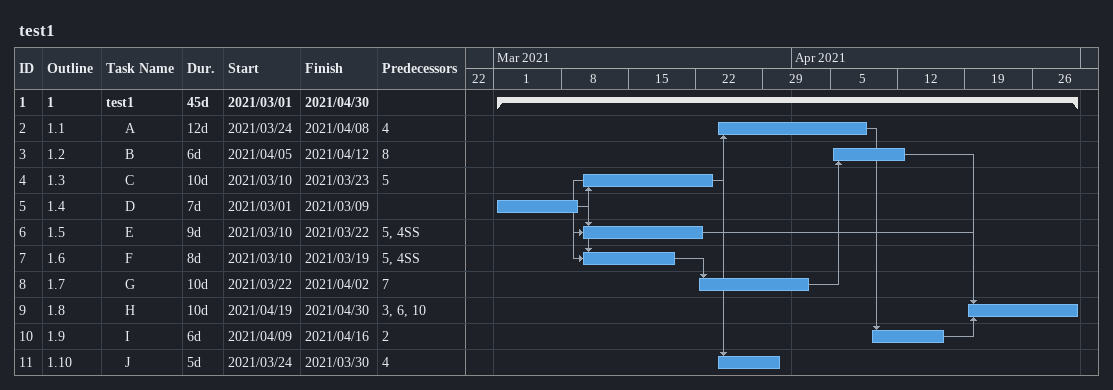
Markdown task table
test1

| ID | WBS | Task | Duration | Start | Finish | Predecessors |
|---|---|---|---|---|---|---|
| 1 | 1 | **test1** | 45d | 2021-03-01 | 2021-04-30 |  |
| 2 | 1.1 | A | 12d | 2021-03-24 | 2021-04-08 | 4 |
| 3 | 1.2 | B | 6d | 2021-04-05 | 2021-04-12 | 8 |
| 4 | 1.3 | C | 10d | 2021-03-10 | 2021-03-23 | 5 |
| 5 | 1.4 | D | 7d | 2021-03-01 | 2021-03-09 |  |
| 6 | 1.5 | E | 9d | 2021-03-10 | 2021-03-22 | 5, 4SS |
| 7 | 1.6 | F | 8d | 2021-03-10 | 2021-03-19 | 5, 4SS |
| 8 | 1.7 | G | 10d | 2021-03-22 | 2021-04-02 | 7 |
| 9 | 1.8 | H | 10d | 2021-04-19 | 2021-04-30 | 3, 6, 10 |
| 10 | 1.9 | I | 6d | 2021-04-09 | 2021-04-16 | 2 |
| 11 | 1.10 | J | 5d | 2021-03-24 | 2021-03-30 | 4 |
